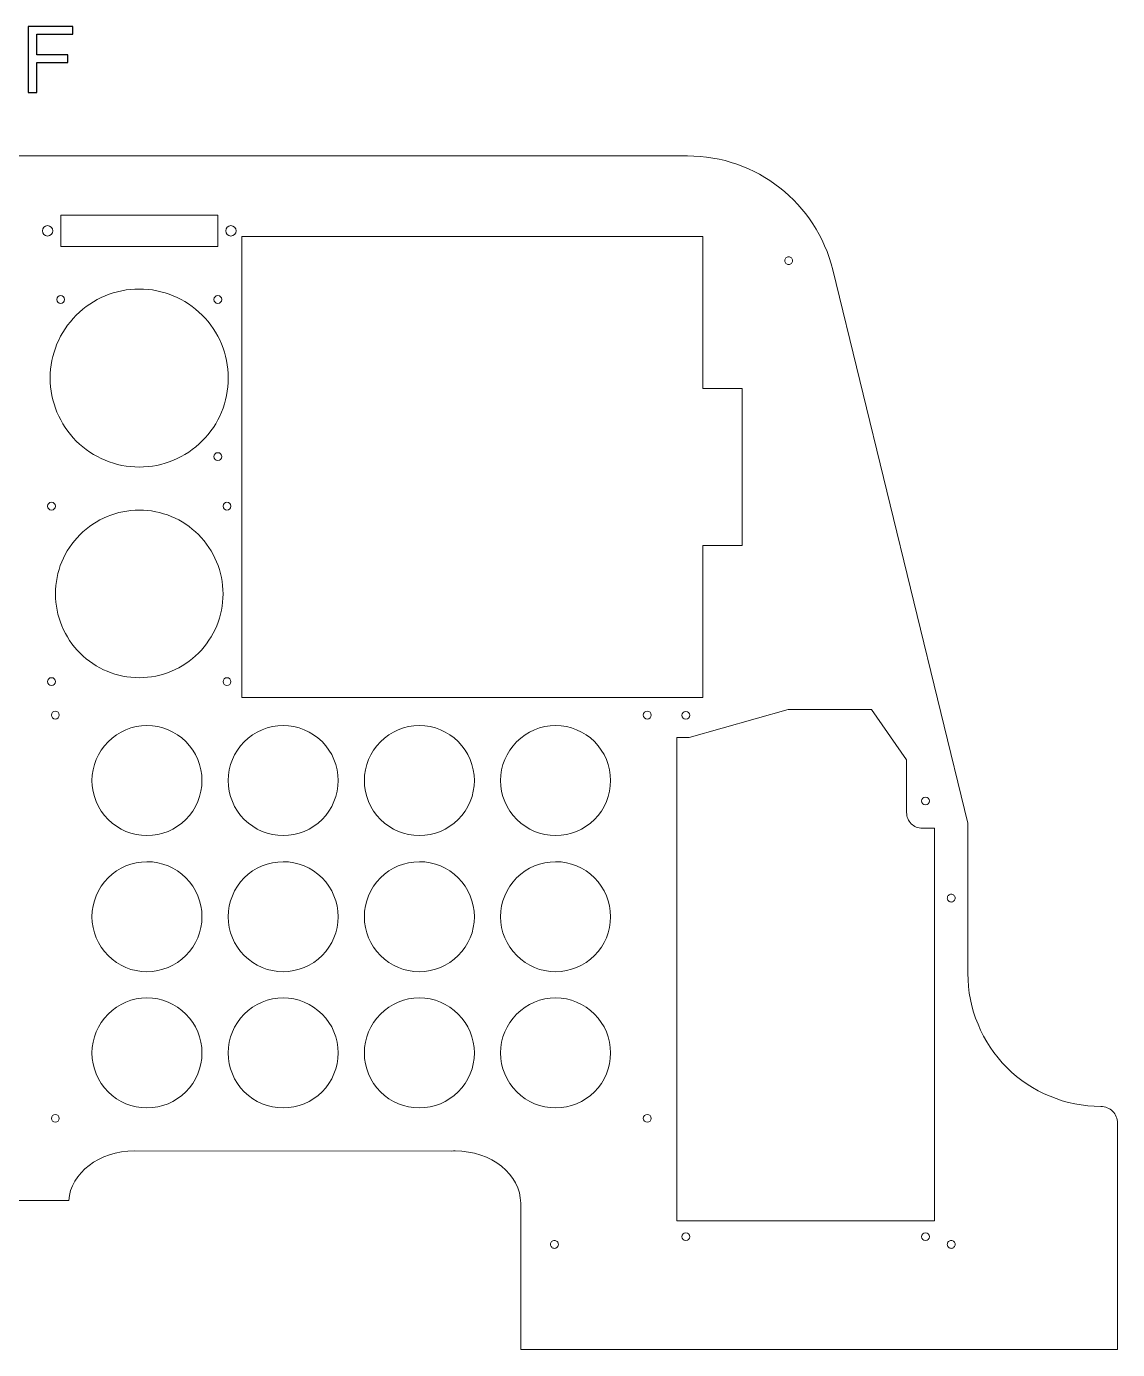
# Model space of a CAD drawing. Header units: millimetres. Extents: x -836 to 1139, y -247 to 439.
# Drawn here: x -289 to 127, y -247 to 259 of the extents above; entities that cross this region are included whole.
import ezdxf

# ---------------------------------------------------------------- set-up
doc = ezdxf.new("R2010")
doc.units = ezdxf.units.MM
doc.header["$MEASUREMENT"] = 0
doc.layers.add('Layer 1', color=7, linetype='Continuous')

msp = doc.modelspace()

# ---------------------------------------------------------------- linework, layer by layer
at = {"layer": 'Layer 1', "color": 240, "lineweight": 9}
for centre, major_axis in [((-281.2206, 180.5675), (0, 2)), ((-211.2206, 180.5675), (0, 2)), ((-276.2205, 154.3571), (0, 1.5)), ((-216.2206, 154.3571), (0, 1.5)), ((-216.2206, 94.3571), (0, 1.5)), ((-279.7206, 75.4363), (0, 1.5)), ((-212.7206, 75.4363), (0, 1.5)), ((-279.7206, 8.4363), (0, 1.5)), ((-212.7206, 8.4363), (0, 1.5)), ((-278.271, -4.344), (0, 1.5)), ((-52.2711, -4.344), (0, 1.5)), ((-278.271, -158.3438), (0, 1.5)), ((-52.2711, -158.3438), (0, 1.5))]:
    msp.add_ellipse(centre, major_axis=major_axis, ratio=1, dxfattribs=at)
at = {"layer": 'Layer 1'}
msp.add_open_spline([(-288.6597, 233.3519), (-288.6597, 233.3519), (-288.6597, 258.6107), (-288.6597, 258.6107), (-288.6597, 258.6107), (-288.6597, 258.6107), (-271.6206, 258.6107), (-271.6206, 258.6107), (-271.6206, 258.6107), (-271.6206, 258.6107), (-271.6206, 255.6474), (-271.6206, 255.6474), (-271.6206, 255.6474), (-271.6206, 255.6474), (-285.3083, 255.6474), (-285.3083, 255.6474), (-285.3083, 255.6474), (-285.3083, 255.6474), (-285.3083, 247.7805), (-285.3083, 247.7805), (-285.3083, 247.7805), (-285.3083, 247.7805), (-273.455, 247.7805), (-273.455, 247.7805), (-273.455, 247.7805), (-273.455, 247.7805), (-273.455, 244.8172), (-273.455, 244.8172), (-273.455, 244.8172), (-273.455, 244.8172), (-285.3083, 244.8172), (-285.3083, 244.8172), (-285.3083, 244.8172), (-285.3083, 244.8172), (-285.3083, 233.3519), (-285.3083, 233.3519), (-285.3083, 233.3519), (-285.3083, 233.3519), (-288.6597, 233.3519), (-288.6597, 233.3519)], degree=3, knots=[0, 0, 0, 0, 0.09090909, 0.09090909, 0.09090909, 0.09090909, 0.18181818, 0.18181818, 0.18181818, 0.18181818, 0.27272727, 0.27272727, 0.27272727, 0.27272727, 0.36363636, 0.36363636, 0.36363636, 0.36363636, 0.45454545, 0.45454545, 0.45454545, 0.45454545, 0.54545455, 0.54545455, 0.54545455, 0.54545455, 0.63636364, 0.63636364, 0.63636364, 0.63636364, 0.72727273, 0.72727273, 0.72727273, 0.72727273, 0.81818182, 0.81818182, 0.81818182, 0.81818182, 1, 1, 1, 1], dxfattribs=at)
at = {"layer": 'Layer 1', "color": 250, "lineweight": 9}
msp.add_open_spline([(-836.0847, -246.6157), (-836.0847, -246.6157), (-608.5757, -246.6026), (-608.5757, -246.6026), (-608.5757, -246.6026), (-608.5757, -246.6026), (-608.5757, -190.7833), (-608.5757, -190.7833), (-608.5757, -190.7833), (-608.5757, -179.7376), (-597.3828, -170.7833), (-583.5757, -170.7833), (-583.5757, -170.7833), (-583.5757, -170.7833), (-460.6791, -170.7833), (-460.6791, -170.7833), (-460.6791, -170.7833), (-447.3253, -170.7833), (-436.4175, -179.1595), (-435.7157, -189.7026), (-435.7157, -189.7026), (-435.7157, -189.7026), (-435.6791, -189.7303), (-435.6791, -189.7303), (-435.6791, -189.7303), (-435.6791, -189.7303), (-273.1275, -189.7303), (-273.1275, -189.7303), (-273.1275, -189.7303), (-272.443, -179.1741), (-261.5275, -170.7833), (-248.1619, -170.7833), (-248.1619, -170.7833), (-248.1619, -170.7833), (-126.8772, -170.8092), (-126.8772, -170.8092), (-126.8772, -170.8092), (-126.4521, -170.792), (-126.0242, -170.7833), (-125.5937, -170.7833), (-125.5937, -170.7833), (-111.7866, -170.7833), (-100.5937, -179.7376), (-100.5937, -190.7833), (-100.5937, -190.7833), (-100.5937, -190.7833), (-100.5937, -246.6093), (-100.5937, -246.6093), (-100.5937, -246.6093), (-100.5937, -246.6093), (127.2865, -246.6127), (127.2865, -246.6127), (127.2865, -246.6127), (127.2865, -246.6127), (127.2865, -160.1253), (127.2865, -160.1253), (127.2865, -160.1253), (127.2854, -158.4401), (126.6149, -156.8243), (125.4226, -155.6335), (125.4226, -155.6335), (124.2302, -154.4426), (122.6216, -153.7742), (120.9365, -153.7753), (120.9365, -153.7753), (107.472, -153.7838), (94.5556, -148.4432), (85.0287, -138.9284), (85.0287, -138.9284), (75.5019, -129.4136), (70.145, -116.4398), (70.1365, -102.9753), (70.1365, -102.9753), (70.1365, -102.9753), (70.1365, -45.6729), (70.1365, -45.6729), (70.1365, -45.6729), (70.1365, -45.6729), (18.5547, 165.6448), (18.5547, 165.6448), (18.5547, 165.6448), (12.3023, 191.2161), (-10.5745, 209.201), (-36.8991, 209.1907), (-36.8991, 209.1907), (-36.8991, 209.1907), (-671.8991, 209.1907), (-671.8991, 209.1907), (-671.8991, 209.1907), (-698.2237, 209.1805), (-721.1205, 191.221), (-727.353, 165.6448), (-727.353, 165.6448), (-727.353, 165.6448), (-778.9347, -45.6729), (-778.9347, -45.6729), (-778.9347, -45.6729), (-778.9347, -45.6729), (-778.9347, -102.9753), (-778.9347, -102.9753), (-778.9347, -102.9753), (-778.9262, -116.4398), (-784.2668, -129.3561), (-793.7816, -138.883), (-793.7816, -138.883), (-803.2964, -148.4098), (-816.2703, -153.7668), (-829.7347, -153.7753), (-829.7347, -153.7753), (-831.4199, -153.7763), (-833.0357, -154.4468), (-834.2265, -155.6392), (-834.2265, -155.6392), (-835.4174, -156.8315), (-836.0858, -158.4401), (-836.0847, -160.1253), (-836.0847, -160.1253), (-836.0847, -160.1253), (-836.0847, -246.6157), (-836.0847, -246.6157)], degree=3, knots=[0, 0, 0, 0, 0.03225806, 0.03225806, 0.03225806, 0.03225806, 0.06451613, 0.06451613, 0.06451613, 0.06451613, 0.09677419, 0.09677419, 0.09677419, 0.09677419, 0.12903226, 0.12903226, 0.12903226, 0.12903226, 0.16129032, 0.16129032, 0.16129032, 0.16129032, 0.19354839, 0.19354839, 0.19354839, 0.19354839, 0.22580645, 0.22580645, 0.22580645, 0.22580645, 0.25806452, 0.25806452, 0.25806452, 0.25806452, 0.29032258, 0.29032258, 0.29032258, 0.29032258, 0.32258065, 0.32258065, 0.32258065, 0.32258065, 0.35483871, 0.35483871, 0.35483871, 0.35483871, 0.38709677, 0.38709677, 0.38709677, 0.38709677, 0.41935484, 0.41935484, 0.41935484, 0.41935484, 0.4516129, 0.4516129, 0.4516129, 0.4516129, 0.48387097, 0.48387097, 0.48387097, 0.48387097, 0.51612903, 0.51612903, 0.51612903, 0.51612903, 0.5483871, 0.5483871, 0.5483871, 0.5483871, 0.58064516, 0.58064516, 0.58064516, 0.58064516, 0.61290323, 0.61290323, 0.61290323, 0.61290323, 0.64516129, 0.64516129, 0.64516129, 0.64516129, 0.67741935, 0.67741935, 0.67741935, 0.67741935, 0.70967742, 0.70967742, 0.70967742, 0.70967742, 0.74193548, 0.74193548, 0.74193548, 0.74193548, 0.77419355, 0.77419355, 0.77419355, 0.77419355, 0.80645161, 0.80645161, 0.80645161, 0.80645161, 0.83870968, 0.83870968, 0.83870968, 0.83870968, 0.87096774, 0.87096774, 0.87096774, 0.87096774, 0.90322581, 0.90322581, 0.90322581, 0.90322581, 0.93548387, 0.93548387, 0.93548387, 0.93548387, 1, 1, 1, 1], dxfattribs=at)
at = {"layer": 'Layer 1', "color": 175, "lineweight": 9}
for points, knots in [([(-276.2206, 186.5675), (-276.2206, 186.5675), (-216.2206, 186.5675), (-216.2206, 186.5675), (-216.2206, 186.5675), (-216.2206, 186.5675), (-216.2206, 174.5675), (-216.2206, 174.5675), (-216.2206, 174.5675), (-216.2206, 174.5675), (-276.2206, 174.5675), (-276.2206, 174.5675), (-276.2206, 174.5675), (-276.2206, 174.5675), (-276.2206, 186.5675), (-276.2206, 186.5675)], [0, 0, 0, 0, 0.2, 0.2, 0.2, 0.2, 0.4, 0.4, 0.4, 0.4, 0.6, 0.6, 0.6, 0.6, 1, 1, 1, 1]), ([(-31.0543, 178.3975), (-31.0543, 178.3975), (-207.0543, 178.3975), (-207.0543, 178.3975), (-207.0543, 178.3975), (-207.0543, 178.3975), (-207.0543, 2.3975), (-207.0543, 2.3975), (-207.0543, 2.3975), (-207.0543, 2.3975), (-31.0543, 2.3975), (-31.0543, 2.3975), (-31.0543, 2.3975), (-31.0543, 2.3975), (-31.0543, 60.3976), (-31.0543, 60.3976), (-31.0543, 60.3976), (-31.0543, 60.3976), (-16.0543, 60.3976), (-16.0543, 60.3976), (-16.0543, 60.3976), (-16.0543, 60.3976), (-16.0543, 120.3976), (-16.0543, 120.3976), (-16.0543, 120.3976), (-16.0543, 120.3976), (-31.0543, 120.3976), (-31.0543, 120.3976), (-31.0543, 120.3976), (-31.0543, 120.3976), (-31.0543, 178.3975), (-31.0543, 178.3975)], [0, 0, 0, 0, 0.11111111, 0.11111111, 0.11111111, 0.11111111, 0.22222222, 0.22222222, 0.22222222, 0.22222222, 0.33333333, 0.33333333, 0.33333333, 0.33333333, 0.44444444, 0.44444444, 0.44444444, 0.44444444, 0.55555556, 0.55555556, 0.55555556, 0.55555556, 0.66666667, 0.66666667, 0.66666667, 0.66666667, 0.77777778, 0.77777778, 0.77777778, 0.77777778, 1, 1, 1, 1]), ([(-246.2206, 158.357), (-255.2437, 158.3513), (-263.8949, 154.7614), (-270.2711, 148.3772), (-270.2711, 148.3772), (-276.6473, 141.9929), (-280.2263, 133.3801), (-280.2205, 124.3571), (-280.2205, 124.3571), (-280.2148, 115.3341), (-276.6249, 106.6829), (-270.2407, 100.3067), (-270.2407, 100.3067), (-263.8564, 93.9305), (-255.2437, 90.3515), (-246.2206, 90.3572), (-246.2206, 90.3572), (-237.1976, 90.3629), (-228.5464, 93.9528), (-222.1702, 100.337), (-222.1702, 100.337), (-215.794, 106.7213), (-212.215, 115.3341), (-212.2207, 124.3571), (-212.2207, 124.3571), (-212.2265, 133.3801), (-215.8163, 142.0313), (-222.2005, 148.4075), (-222.2005, 148.4075), (-228.5848, 154.7837), (-237.1976, 158.3627), (-246.2206, 158.357)], [0, 0, 0, 0, 0.11111111, 0.11111111, 0.11111111, 0.11111111, 0.22222222, 0.22222222, 0.22222222, 0.22222222, 0.33333333, 0.33333333, 0.33333333, 0.33333333, 0.44444444, 0.44444444, 0.44444444, 0.44444444, 0.55555556, 0.55555556, 0.55555556, 0.55555556, 0.66666667, 0.66666667, 0.66666667, 0.66666667, 0.77777778, 0.77777778, 0.77777778, 0.77777778, 1, 1, 1, 1]), ([(-246.2206, 73.9362), (-254.7129, 73.9309), (-262.8552, 70.5522), (-268.8564, 64.5434), (-268.8564, 64.5434), (-274.8575, 58.5347), (-278.2259, 50.4286), (-278.2205, 41.9363), (-278.2205, 41.9363), (-278.2152, 33.444), (-274.8365, 25.3017), (-268.8277, 19.3006), (-268.8277, 19.3006), (-262.819, 13.2995), (-254.7129, 9.9311), (-246.2206, 9.9364), (-246.2206, 9.9364), (-237.7283, 9.9417), (-229.586, 13.3204), (-223.5849, 19.3292), (-223.5849, 19.3292), (-217.5838, 25.3379), (-214.2154, 33.444), (-214.2207, 41.9363), (-214.2207, 41.9363), (-214.2261, 50.4286), (-217.6047, 58.5709), (-223.6135, 64.572), (-223.6135, 64.572), (-229.6222, 70.5731), (-237.7283, 73.9415), (-246.2206, 73.9362)], [0, 0, 0, 0, 0.11111111, 0.11111111, 0.11111111, 0.11111111, 0.22222222, 0.22222222, 0.22222222, 0.22222222, 0.33333333, 0.33333333, 0.33333333, 0.33333333, 0.44444444, 0.44444444, 0.44444444, 0.44444444, 0.55555556, 0.55555556, 0.55555556, 0.55555556, 0.66666667, 0.66666667, 0.66666667, 0.66666667, 0.77777778, 0.77777778, 0.77777778, 0.77777778, 1, 1, 1, 1]), ([(46.7685, -21.4052), (46.7685, -21.4052), (46.7685, -41.5982), (46.7685, -41.5982), (46.7685, -41.5982), (46.7695, -43.1822), (47.3997, -44.701), (48.5205, -45.8204), (48.5205, -45.8204), (49.6413, -46.9398), (51.1534, -47.5682), (52.7375, -47.5672), (52.7375, -47.5672), (52.7375, -47.5672), (57.4365, -47.5672), (57.4365, -47.5672), (57.4365, -47.5672), (57.4365, -47.5672), (57.4365, -197.4764), (57.4365, -197.4764), (57.4365, -197.4764), (57.4365, -197.4764), (-40.9885, -197.4764), (-40.9885, -197.4764), (-40.9885, -197.4764), (-40.9885, -197.4764), (-40.9885, -12.92), (-40.9885, -12.92), (-40.9885, -12.92), (-40.9885, -12.92), (-36.2895, -12.92), (-36.2895, -12.92), (-36.2895, -12.92), (-36.2895, -12.92), (1.5184, -2.252), (1.5184, -2.252), (1.5184, -2.252), (1.5184, -2.252), (33.3573, -2.252), (33.3573, -2.252), (33.3573, -2.252), (33.3573, -2.252), (46.7685, -21.4052), (46.7685, -21.4052)], [0, 0, 0, 0, 0.08333333, 0.08333333, 0.08333333, 0.08333333, 0.16666667, 0.16666667, 0.16666667, 0.16666667, 0.25, 0.25, 0.25, 0.25, 0.33333333, 0.33333333, 0.33333333, 0.33333333, 0.41666667, 0.41666667, 0.41666667, 0.41666667, 0.5, 0.5, 0.5, 0.5, 0.58333333, 0.58333333, 0.58333333, 0.58333333, 0.66666667, 0.66666667, 0.66666667, 0.66666667, 0.75, 0.75, 0.75, 0.75, 0.83333333, 0.83333333, 0.83333333, 0.83333333, 1, 1, 1, 1]), ([(-243.2709, -8.3441), (-248.8439, -8.3476), (-254.1873, -10.5648), (-258.1256, -14.508), (-258.1256, -14.508), (-262.0638, -18.4512), (-264.2743, -23.7709), (-264.2707, -29.3439), (-264.2707, -29.3439), (-264.2672, -34.9169), (-262.05, -40.2603), (-258.1068, -44.1986), (-258.1068, -44.1986), (-254.1636, -48.1368), (-248.8439, -50.3473), (-243.2709, -50.3438), (-243.2709, -50.3438), (-237.6979, -50.3402), (-232.3545, -48.123), (-228.4162, -44.1798), (-228.4162, -44.1798), (-224.478, -40.2366), (-222.2675, -34.9169), (-222.271, -29.3439), (-222.271, -29.3439), (-222.2745, -23.7709), (-224.4918, -18.4275), (-228.435, -14.4892), (-228.435, -14.4892), (-232.3782, -10.551), (-237.6979, -8.3405), (-243.2709, -8.3441)], [0, 0, 0, 0, 0.11111111, 0.11111111, 0.11111111, 0.11111111, 0.22222222, 0.22222222, 0.22222222, 0.22222222, 0.33333333, 0.33333333, 0.33333333, 0.33333333, 0.44444444, 0.44444444, 0.44444444, 0.44444444, 0.55555556, 0.55555556, 0.55555556, 0.55555556, 0.66666667, 0.66666667, 0.66666667, 0.66666667, 0.77777778, 0.77777778, 0.77777778, 0.77777778, 1, 1, 1, 1]), ([(-191.271, -8.3441), (-196.844, -8.3476), (-202.1874, -10.5648), (-206.1257, -14.508), (-206.1257, -14.508), (-210.0639, -18.4512), (-212.2744, -23.7709), (-212.2708, -29.3439), (-212.2708, -29.3439), (-212.2673, -34.9169), (-210.0501, -40.2603), (-206.1069, -44.1986), (-206.1069, -44.1986), (-202.1637, -48.1368), (-196.844, -50.3473), (-191.271, -50.3438), (-191.271, -50.3438), (-185.698, -50.3402), (-180.3546, -48.123), (-176.4163, -44.1798), (-176.4163, -44.1798), (-172.4781, -40.2366), (-170.2676, -34.9169), (-170.2711, -29.3439), (-170.2711, -29.3439), (-170.2746, -23.7709), (-172.4919, -18.4275), (-176.4351, -14.4892), (-176.4351, -14.4892), (-180.3783, -10.551), (-185.698, -8.3405), (-191.271, -8.3441)], [0, 0, 0, 0, 0.11111111, 0.11111111, 0.11111111, 0.11111111, 0.22222222, 0.22222222, 0.22222222, 0.22222222, 0.33333333, 0.33333333, 0.33333333, 0.33333333, 0.44444444, 0.44444444, 0.44444444, 0.44444444, 0.55555556, 0.55555556, 0.55555556, 0.55555556, 0.66666667, 0.66666667, 0.66666667, 0.66666667, 0.77777778, 0.77777778, 0.77777778, 0.77777778, 1, 1, 1, 1]), ([(-139.2711, -8.3441), (-144.8441, -8.3476), (-150.1875, -10.5648), (-154.1258, -14.508), (-154.1258, -14.508), (-158.064, -18.4512), (-160.2745, -23.7709), (-160.2709, -29.3439), (-160.2709, -29.3439), (-160.2674, -34.9169), (-158.0502, -40.2603), (-154.107, -44.1986), (-154.107, -44.1986), (-150.1638, -48.1368), (-144.8441, -50.3473), (-139.2711, -50.3438), (-139.2711, -50.3438), (-133.6981, -50.3402), (-128.3547, -48.123), (-124.4164, -44.1798), (-124.4164, -44.1798), (-120.4782, -40.2366), (-118.2677, -34.9169), (-118.2712, -29.3439), (-118.2712, -29.3439), (-118.2747, -23.7709), (-120.492, -18.4275), (-124.4352, -14.4892), (-124.4352, -14.4892), (-128.3784, -10.551), (-133.6981, -8.3405), (-139.2711, -8.3441)], [0, 0, 0, 0, 0.11111111, 0.11111111, 0.11111111, 0.11111111, 0.22222222, 0.22222222, 0.22222222, 0.22222222, 0.33333333, 0.33333333, 0.33333333, 0.33333333, 0.44444444, 0.44444444, 0.44444444, 0.44444444, 0.55555556, 0.55555556, 0.55555556, 0.55555556, 0.66666667, 0.66666667, 0.66666667, 0.66666667, 0.77777778, 0.77777778, 0.77777778, 0.77777778, 1, 1, 1, 1]), ([(-87.2711, -8.3441), (-92.8441, -8.3476), (-98.1875, -10.5648), (-102.1258, -14.508), (-102.1258, -14.508), (-106.064, -18.4512), (-108.2745, -23.7709), (-108.2709, -29.3439), (-108.2709, -29.3439), (-108.2674, -34.9169), (-106.0502, -40.2603), (-102.107, -44.1986), (-102.107, -44.1986), (-98.1638, -48.1368), (-92.8441, -50.3473), (-87.2711, -50.3438), (-87.2711, -50.3438), (-81.6981, -50.3402), (-76.3547, -48.123), (-72.4164, -44.1798), (-72.4164, -44.1798), (-68.4782, -40.2366), (-66.2677, -34.9169), (-66.2712, -29.3439), (-66.2712, -29.3439), (-66.2747, -23.7709), (-68.492, -18.4275), (-72.4352, -14.4892), (-72.4352, -14.4892), (-76.3784, -10.551), (-81.6981, -8.3405), (-87.2711, -8.3441)], [0, 0, 0, 0, 0.11111111, 0.11111111, 0.11111111, 0.11111111, 0.22222222, 0.22222222, 0.22222222, 0.22222222, 0.33333333, 0.33333333, 0.33333333, 0.33333333, 0.44444444, 0.44444444, 0.44444444, 0.44444444, 0.55555556, 0.55555556, 0.55555556, 0.55555556, 0.66666667, 0.66666667, 0.66666667, 0.66666667, 0.77777778, 0.77777778, 0.77777778, 0.77777778, 1, 1, 1, 1]), ([(-243.271, -60.3441), (-248.844, -60.3476), (-254.1874, -62.5648), (-258.1257, -66.508), (-258.1257, -66.508), (-262.0639, -70.4512), (-264.2744, -75.7709), (-264.2708, -81.3439), (-264.2708, -81.3439), (-264.2673, -86.9169), (-262.0501, -92.2603), (-258.1069, -96.1986), (-258.1069, -96.1986), (-254.1637, -100.1368), (-248.844, -102.3473), (-243.271, -102.3438), (-243.271, -102.3438), (-237.698, -102.3402), (-232.3546, -100.123), (-228.4163, -96.1798), (-228.4163, -96.1798), (-224.4781, -92.2366), (-222.2676, -86.9169), (-222.2711, -81.3439), (-222.2711, -81.3439), (-222.2746, -75.7709), (-224.4919, -70.4275), (-228.4351, -66.4892), (-228.4351, -66.4892), (-232.3783, -62.551), (-237.698, -60.3405), (-243.271, -60.3441)], [0, 0, 0, 0, 0.11111111, 0.11111111, 0.11111111, 0.11111111, 0.22222222, 0.22222222, 0.22222222, 0.22222222, 0.33333333, 0.33333333, 0.33333333, 0.33333333, 0.44444444, 0.44444444, 0.44444444, 0.44444444, 0.55555556, 0.55555556, 0.55555556, 0.55555556, 0.66666667, 0.66666667, 0.66666667, 0.66666667, 0.77777778, 0.77777778, 0.77777778, 0.77777778, 1, 1, 1, 1]), ([(-191.2711, -60.3441), (-196.8441, -60.3476), (-202.1875, -62.5648), (-206.1258, -66.508), (-206.1258, -66.508), (-210.064, -70.4512), (-212.2745, -75.7709), (-212.2709, -81.3439), (-212.2709, -81.3439), (-212.2674, -86.9169), (-210.0502, -92.2603), (-206.107, -96.1986), (-206.107, -96.1986), (-202.1638, -100.1368), (-196.8441, -102.3473), (-191.2711, -102.3438), (-191.2711, -102.3438), (-185.6981, -102.3402), (-180.3547, -100.123), (-176.4164, -96.1798), (-176.4164, -96.1798), (-172.4782, -92.2366), (-170.2677, -86.9169), (-170.2712, -81.3439), (-170.2712, -81.3439), (-170.2747, -75.7709), (-172.492, -70.4275), (-176.4352, -66.4892), (-176.4352, -66.4892), (-180.3784, -62.551), (-185.6981, -60.3405), (-191.2711, -60.3441)], [0, 0, 0, 0, 0.11111111, 0.11111111, 0.11111111, 0.11111111, 0.22222222, 0.22222222, 0.22222222, 0.22222222, 0.33333333, 0.33333333, 0.33333333, 0.33333333, 0.44444444, 0.44444444, 0.44444444, 0.44444444, 0.55555556, 0.55555556, 0.55555556, 0.55555556, 0.66666667, 0.66666667, 0.66666667, 0.66666667, 0.77777778, 0.77777778, 0.77777778, 0.77777778, 1, 1, 1, 1]), ([(-139.2712, -60.3441), (-144.8442, -60.3476), (-150.1876, -62.5648), (-154.1259, -66.508), (-154.1259, -66.508), (-158.0641, -70.4512), (-160.2746, -75.7709), (-160.271, -81.3439), (-160.271, -81.3439), (-160.2675, -86.9169), (-158.0503, -92.2603), (-154.1071, -96.1986), (-154.1071, -96.1986), (-150.1639, -100.1368), (-144.8442, -102.3473), (-139.2712, -102.3438), (-139.2712, -102.3438), (-133.6982, -102.3402), (-128.3548, -100.123), (-124.4165, -96.1798), (-124.4165, -96.1798), (-120.4783, -92.2366), (-118.2678, -86.9169), (-118.2713, -81.3439), (-118.2713, -81.3439), (-118.2748, -75.7709), (-120.4921, -70.4275), (-124.4353, -66.4892), (-124.4353, -66.4892), (-128.3785, -62.551), (-133.6982, -60.3405), (-139.2712, -60.3441)], [0, 0, 0, 0, 0.11111111, 0.11111111, 0.11111111, 0.11111111, 0.22222222, 0.22222222, 0.22222222, 0.22222222, 0.33333333, 0.33333333, 0.33333333, 0.33333333, 0.44444444, 0.44444444, 0.44444444, 0.44444444, 0.55555556, 0.55555556, 0.55555556, 0.55555556, 0.66666667, 0.66666667, 0.66666667, 0.66666667, 0.77777778, 0.77777778, 0.77777778, 0.77777778, 1, 1, 1, 1]), ([(-87.2712, -60.3441), (-92.8442, -60.3476), (-98.1876, -62.5648), (-102.1259, -66.508), (-102.1259, -66.508), (-106.0641, -70.4512), (-108.2746, -75.7709), (-108.271, -81.3439), (-108.271, -81.3439), (-108.2675, -86.9169), (-106.0503, -92.2603), (-102.1071, -96.1986), (-102.1071, -96.1986), (-98.1639, -100.1368), (-92.8442, -102.3473), (-87.2712, -102.3438), (-87.2712, -102.3438), (-81.6982, -102.3402), (-76.3548, -100.123), (-72.4165, -96.1798), (-72.4165, -96.1798), (-68.4783, -92.2366), (-66.2678, -86.9169), (-66.2713, -81.3439), (-66.2713, -81.3439), (-66.2748, -75.7709), (-68.4921, -70.4275), (-72.4353, -66.4892), (-72.4353, -66.4892), (-76.3785, -62.551), (-81.6982, -60.3405), (-87.2712, -60.3441)], [0, 0, 0, 0, 0.11111111, 0.11111111, 0.11111111, 0.11111111, 0.22222222, 0.22222222, 0.22222222, 0.22222222, 0.33333333, 0.33333333, 0.33333333, 0.33333333, 0.44444444, 0.44444444, 0.44444444, 0.44444444, 0.55555556, 0.55555556, 0.55555556, 0.55555556, 0.66666667, 0.66666667, 0.66666667, 0.66666667, 0.77777778, 0.77777778, 0.77777778, 0.77777778, 1, 1, 1, 1]), ([(-243.271, -112.3439), (-248.844, -112.3474), (-254.1874, -114.5646), (-258.1257, -118.5078), (-258.1257, -118.5078), (-262.0639, -122.451), (-264.2744, -127.7707), (-264.2708, -133.3437), (-264.2708, -133.3437), (-264.2673, -138.9167), (-262.0501, -144.2601), (-258.1069, -148.1984), (-258.1069, -148.1984), (-254.1637, -152.1366), (-248.844, -154.3471), (-243.271, -154.3436), (-243.271, -154.3436), (-237.698, -154.34), (-232.3546, -152.1228), (-228.4163, -148.1796), (-228.4163, -148.1796), (-224.4781, -144.2364), (-222.2676, -138.9167), (-222.2711, -133.3437), (-222.2711, -133.3437), (-222.2746, -127.7707), (-224.4919, -122.4273), (-228.4351, -118.489), (-228.4351, -118.489), (-232.3783, -114.5508), (-237.698, -112.3403), (-243.271, -112.3439)], [0, 0, 0, 0, 0.11111111, 0.11111111, 0.11111111, 0.11111111, 0.22222222, 0.22222222, 0.22222222, 0.22222222, 0.33333333, 0.33333333, 0.33333333, 0.33333333, 0.44444444, 0.44444444, 0.44444444, 0.44444444, 0.55555556, 0.55555556, 0.55555556, 0.55555556, 0.66666667, 0.66666667, 0.66666667, 0.66666667, 0.77777778, 0.77777778, 0.77777778, 0.77777778, 1, 1, 1, 1]), ([(-191.2711, -112.3439), (-196.8441, -112.3474), (-202.1875, -114.5646), (-206.1258, -118.5078), (-206.1258, -118.5078), (-210.064, -122.451), (-212.2745, -127.7707), (-212.2709, -133.3437), (-212.2709, -133.3437), (-212.2674, -138.9167), (-210.0502, -144.2601), (-206.107, -148.1984), (-206.107, -148.1984), (-202.1638, -152.1366), (-196.8441, -154.3471), (-191.2711, -154.3436), (-191.2711, -154.3436), (-185.6981, -154.34), (-180.3547, -152.1228), (-176.4164, -148.1796), (-176.4164, -148.1796), (-172.4782, -144.2364), (-170.2677, -138.9167), (-170.2712, -133.3437), (-170.2712, -133.3437), (-170.2747, -127.7707), (-172.492, -122.4273), (-176.4352, -118.489), (-176.4352, -118.489), (-180.3784, -114.5508), (-185.6981, -112.3403), (-191.2711, -112.3439)], [0, 0, 0, 0, 0.11111111, 0.11111111, 0.11111111, 0.11111111, 0.22222222, 0.22222222, 0.22222222, 0.22222222, 0.33333333, 0.33333333, 0.33333333, 0.33333333, 0.44444444, 0.44444444, 0.44444444, 0.44444444, 0.55555556, 0.55555556, 0.55555556, 0.55555556, 0.66666667, 0.66666667, 0.66666667, 0.66666667, 0.77777778, 0.77777778, 0.77777778, 0.77777778, 1, 1, 1, 1]), ([(-139.2712, -112.3439), (-144.8442, -112.3474), (-150.1876, -114.5646), (-154.1259, -118.5078), (-154.1259, -118.5078), (-158.0641, -122.451), (-160.2746, -127.7707), (-160.271, -133.3437), (-160.271, -133.3437), (-160.2675, -138.9167), (-158.0503, -144.2601), (-154.1071, -148.1984), (-154.1071, -148.1984), (-150.1639, -152.1366), (-144.8442, -154.3471), (-139.2712, -154.3436), (-139.2712, -154.3436), (-133.6982, -154.34), (-128.3548, -152.1228), (-124.4165, -148.1796), (-124.4165, -148.1796), (-120.4783, -144.2364), (-118.2678, -138.9167), (-118.2713, -133.3437), (-118.2713, -133.3437), (-118.2748, -127.7707), (-120.4921, -122.4273), (-124.4353, -118.489), (-124.4353, -118.489), (-128.3785, -114.5508), (-133.6982, -112.3403), (-139.2712, -112.3439)], [0, 0, 0, 0, 0.11111111, 0.11111111, 0.11111111, 0.11111111, 0.22222222, 0.22222222, 0.22222222, 0.22222222, 0.33333333, 0.33333333, 0.33333333, 0.33333333, 0.44444444, 0.44444444, 0.44444444, 0.44444444, 0.55555556, 0.55555556, 0.55555556, 0.55555556, 0.66666667, 0.66666667, 0.66666667, 0.66666667, 0.77777778, 0.77777778, 0.77777778, 0.77777778, 1, 1, 1, 1]), ([(-87.2712, -112.3439), (-92.8442, -112.3474), (-98.1876, -114.5646), (-102.1259, -118.5078), (-102.1259, -118.5078), (-106.0641, -122.451), (-108.2746, -127.7707), (-108.271, -133.3437), (-108.271, -133.3437), (-108.2675, -138.9167), (-106.0503, -144.2601), (-102.1071, -148.1984), (-102.1071, -148.1984), (-98.1639, -152.1366), (-92.8442, -154.3471), (-87.2712, -154.3436), (-87.2712, -154.3436), (-81.6982, -154.34), (-76.3548, -152.1228), (-72.4165, -148.1796), (-72.4165, -148.1796), (-68.4783, -144.2364), (-66.2678, -138.9167), (-66.2713, -133.3437), (-66.2713, -133.3437), (-66.2748, -127.7707), (-68.4921, -122.4273), (-72.4353, -118.489), (-72.4353, -118.489), (-76.3785, -114.5508), (-81.6982, -112.3403), (-87.2712, -112.3439)], [0, 0, 0, 0, 0.11111111, 0.11111111, 0.11111111, 0.11111111, 0.22222222, 0.22222222, 0.22222222, 0.22222222, 0.33333333, 0.33333333, 0.33333333, 0.33333333, 0.44444444, 0.44444444, 0.44444444, 0.44444444, 0.55555556, 0.55555556, 0.55555556, 0.55555556, 0.66666667, 0.66666667, 0.66666667, 0.66666667, 0.77777778, 0.77777778, 0.77777778, 0.77777778, 1, 1, 1, 1])]:
    msp.add_open_spline(points, degree=3, knots=knots, dxfattribs=at)
at = {"layer": 'Layer 1', "color": 240, "lineweight": 9}
for points, knots in [([(1.7207, 170.6856), (2.1188, 170.6854), (2.5005, 170.527), (2.7818, 170.2454), (2.7818, 170.2454), (3.063, 169.9637), (3.2209, 169.5838), (3.2206, 169.1857), (3.2206, 169.1857), (3.2204, 168.7877), (3.062, 168.406), (2.7804, 168.1247), (2.7804, 168.1247), (2.4987, 167.8434), (2.1188, 167.6856), (1.7207, 167.6858), (1.7207, 167.6858), (1.3227, 167.686), (0.941, 167.8444), (0.6597, 168.126), (0.6597, 168.126), (0.3784, 168.4077), (0.2206, 168.7877), (0.2208, 169.1857), (0.2208, 169.1857), (0.221, 169.5838), (0.3794, 169.9654), (0.6611, 170.2467), (0.6611, 170.2467), (0.9427, 170.528), (1.3227, 170.6859), (1.7207, 170.6856)], [0, 0, 0, 0, 0.11111111, 0.11111111, 0.11111111, 0.11111111, 0.22222222, 0.22222222, 0.22222222, 0.22222222, 0.33333333, 0.33333333, 0.33333333, 0.33333333, 0.44444444, 0.44444444, 0.44444444, 0.44444444, 0.55555556, 0.55555556, 0.55555556, 0.55555556, 0.66666667, 0.66666667, 0.66666667, 0.66666667, 0.77777778, 0.77777778, 0.77777778, 0.77777778, 1, 1, 1, 1]), ([(-37.5245, -2.9226), (-38.3528, -2.9226), (-39.0244, -3.5942), (-39.0244, -4.4227), (-39.0244, -4.4227), (-39.0244, -5.251), (-38.3528, -5.9226), (-37.5244, -5.9226), (-37.5244, -5.9226), (-36.696, -5.9225), (-36.0244, -5.2511), (-36.0244, -4.4227), (-36.0244, -4.4227), (-36.0244, -3.5942), (-36.696, -2.9227), (-37.5245, -2.9226)], [0, 0, 0, 0, 0.2, 0.2, 0.2, 0.2, 0.4, 0.4, 0.4, 0.4, 0.6, 0.6, 0.6, 0.6, 1, 1, 1, 1]), ([(53.9758, -35.6372), (53.1474, -35.6372), (52.4758, -36.3088), (52.4758, -37.1371), (52.4758, -37.1371), (52.4758, -37.9656), (53.1474, -38.6372), (53.9758, -38.6372), (53.9758, -38.6372), (54.8042, -38.6372), (55.4758, -37.9656), (55.4758, -37.1371), (55.4758, -37.1371), (55.4758, -36.3088), (54.8042, -35.6372), (53.9758, -35.6372)], [0, 0, 0, 0, 0.2, 0.2, 0.2, 0.2, 0.4, 0.4, 0.4, 0.4, 0.6, 0.6, 0.6, 0.6, 1, 1, 1, 1]), ([(63.7865, -72.748), (63.3884, -72.7482), (63.0067, -72.9066), (62.7255, -73.1882), (62.7255, -73.1882), (62.4442, -73.4698), (62.2863, -73.8498), (62.2866, -74.2479), (62.2866, -74.2479), (62.2868, -74.646), (62.4451, -75.0276), (62.7268, -75.3088), (62.7268, -75.3088), (63.0084, -75.5901), (63.3884, -75.748), (63.7865, -75.7478), (63.7865, -75.7478), (64.1846, -75.7475), (64.5662, -75.5892), (64.8474, -75.3075), (64.8474, -75.3075), (65.1287, -75.0259), (65.2866, -74.646), (65.2864, -74.2479), (65.2864, -74.2479), (65.2861, -73.8498), (65.1278, -73.4681), (64.8461, -73.1869), (64.8461, -73.1869), (64.5645, -72.9056), (64.1846, -72.7477), (63.7865, -72.748)], [0, 0, 0, 0, 0.11111111, 0.11111111, 0.11111111, 0.11111111, 0.22222222, 0.22222222, 0.22222222, 0.22222222, 0.33333333, 0.33333333, 0.33333333, 0.33333333, 0.44444444, 0.44444444, 0.44444444, 0.44444444, 0.55555556, 0.55555556, 0.55555556, 0.55555556, 0.66666667, 0.66666667, 0.66666667, 0.66666667, 0.77777778, 0.77777778, 0.77777778, 0.77777778, 1, 1, 1, 1]), ([(-37.5245, -202.0226), (-38.3528, -202.0226), (-39.0244, -202.6942), (-39.0244, -203.5227), (-39.0244, -203.5227), (-39.0244, -204.3511), (-38.3528, -205.0226), (-37.5244, -205.0226), (-37.5244, -205.0226), (-36.696, -205.0226), (-36.0244, -204.3511), (-36.0244, -203.5227), (-36.0244, -203.5227), (-36.0244, -202.6942), (-36.696, -202.0226), (-37.5245, -202.0226)], [0, 0, 0, 0, 0.2, 0.2, 0.2, 0.2, 0.4, 0.4, 0.4, 0.4, 0.6, 0.6, 0.6, 0.6, 1, 1, 1, 1]), ([(53.9758, -202.0226), (53.1474, -202.0226), (52.4758, -202.6942), (52.4758, -203.5227), (52.4758, -203.5227), (52.4758, -204.3511), (53.1474, -205.0226), (53.9758, -205.0226), (53.9758, -205.0226), (54.8042, -205.0226), (55.4758, -204.3511), (55.4758, -203.5227), (55.4758, -203.5227), (55.4758, -202.6942), (54.8042, -202.0226), (53.9758, -202.0226)], [0, 0, 0, 0, 0.2, 0.2, 0.2, 0.2, 0.4, 0.4, 0.4, 0.4, 0.6, 0.6, 0.6, 0.6, 1, 1, 1, 1]), ([(-87.6991, -204.9804), (-88.0972, -204.9806), (-88.4789, -205.139), (-88.7601, -205.4206), (-88.7601, -205.4206), (-89.0414, -205.7022), (-89.1993, -206.0822), (-89.199, -206.4803), (-89.199, -206.4803), (-89.1988, -206.8784), (-89.0405, -207.26), (-88.7588, -207.5412), (-88.7588, -207.5412), (-88.4772, -207.8225), (-88.0972, -207.9804), (-87.6991, -207.9802), (-87.6991, -207.9802), (-87.301, -207.9799), (-86.9194, -207.8216), (-86.6382, -207.5399), (-86.6382, -207.5399), (-86.3569, -207.2583), (-86.199, -206.8784), (-86.1992, -206.4803), (-86.1992, -206.4803), (-86.1995, -206.0822), (-86.3578, -205.7005), (-86.6395, -205.4193), (-86.6395, -205.4193), (-86.9211, -205.138), (-87.301, -204.9801), (-87.6991, -204.9804)], [0, 0, 0, 0, 0.11111111, 0.11111111, 0.11111111, 0.11111111, 0.22222222, 0.22222222, 0.22222222, 0.22222222, 0.33333333, 0.33333333, 0.33333333, 0.33333333, 0.44444444, 0.44444444, 0.44444444, 0.44444444, 0.55555556, 0.55555556, 0.55555556, 0.55555556, 0.66666667, 0.66666667, 0.66666667, 0.66666667, 0.77777778, 0.77777778, 0.77777778, 0.77777778, 1, 1, 1, 1]), ([(63.7865, -204.9804), (63.3884, -204.9806), (63.0067, -205.139), (62.7255, -205.4206), (62.7255, -205.4206), (62.4442, -205.7022), (62.2863, -206.0822), (62.2866, -206.4803), (62.2866, -206.4803), (62.2868, -206.8784), (62.4451, -207.26), (62.7268, -207.5412), (62.7268, -207.5412), (63.0084, -207.8225), (63.3884, -207.9804), (63.7865, -207.9802), (63.7865, -207.9802), (64.1846, -207.9799), (64.5662, -207.8216), (64.8474, -207.5399), (64.8474, -207.5399), (65.1287, -207.2583), (65.2866, -206.8784), (65.2864, -206.4803), (65.2864, -206.4803), (65.2861, -206.0822), (65.1278, -205.7005), (64.8461, -205.4193), (64.8461, -205.4193), (64.5645, -205.138), (64.1846, -204.9801), (63.7865, -204.9804)], [0, 0, 0, 0, 0.11111111, 0.11111111, 0.11111111, 0.11111111, 0.22222222, 0.22222222, 0.22222222, 0.22222222, 0.33333333, 0.33333333, 0.33333333, 0.33333333, 0.44444444, 0.44444444, 0.44444444, 0.44444444, 0.55555556, 0.55555556, 0.55555556, 0.55555556, 0.66666667, 0.66666667, 0.66666667, 0.66666667, 0.77777778, 0.77777778, 0.77777778, 0.77777778, 1, 1, 1, 1])]:
    msp.add_open_spline(points, degree=3, knots=knots, dxfattribs=at)

doc.saveas('drawing.dxf')
